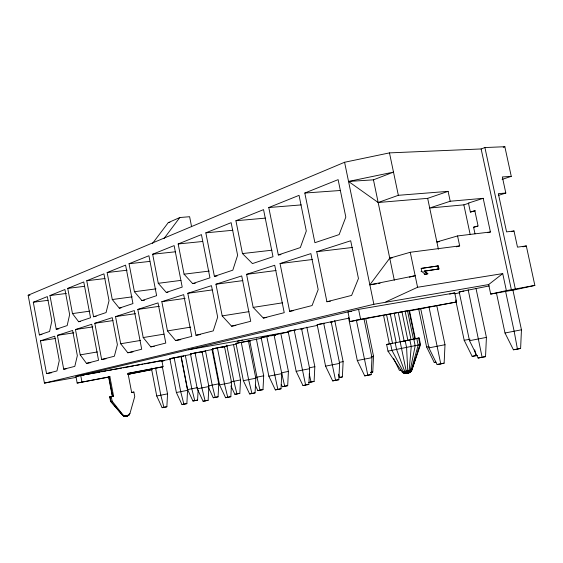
<?xml version="1.0" encoding="UTF-8"?>
<svg xmlns="http://www.w3.org/2000/svg" width="563" height="563" viewBox="0 0 563 563"><rect width="100%" height="100%" fill="white"/><g stroke="black" fill="none" stroke-linecap="round" stroke-linejoin="round"><path stroke-width="0.84" d="M489.233 285.934L459.176 291.901L469.5 340.692L478.128 358.061L485.538 356.632L486.418 337.392L476.016 288.488M496.376 292.676L505.004 333.007L513.414 349.792L517.439 349.151L520.62 348.406L521.451 329.791L512.766 289.382M348.483 317.441L357.301 360.531L364.725 375.873L371.158 374.627L371.974 357.66L363.972 318.714M370.447 372.586L372.762 372.066L373.522 356.196L365.774 318.517M420.73 308.784L428.9 347.871L437.085 364.507L440.766 363.93L444.137 363.149L444.995 344.725L436.768 305.561M317.511 325.379L288.143 331.361L296.166 371.334L302.957 385.571L308.862 384.43L309.643 368.702L301.564 328.651M310.804 382.031L308.545 382.53L314.098 381.454L314.83 366.675L306.842 327.103M348.933 318.165L317.173 324.661L325.576 366.14L332.67 380.905L338.827 379.715L339.623 363.388L331.164 321.839M338.581 374.198L339.327 377.611L342.381 376.928L343.127 361.622L334.753 320.481M236.066 344.092L212.497 348.814L219.563 384.881L225.58 397.724L230.837 396.704L231.562 382.523L224.461 346.4M230.936 385.958L234.855 394.304L239.831 393.34L240.521 379.934L233.554 344.64M261.725 338.194L235.996 343.388L243.357 380.672L249.613 393.945L255.074 392.89L255.813 378.23L248.41 340.889M255.25 385.155L257.84 390.631L262.991 389.631L263.695 375.803L256.355 338.87M288.157 332.121L261.155 337.589L268.832 376.168L275.342 389.906L281.014 388.808L281.774 373.635L274.054 334.985M281.261 384.43L282.352 386.718L287.693 385.683L288.411 371.39L280.846 333.606M151.391 368.188L156.725 395.986L162.13 407.689L166.873 406.767L167.549 393.861L162.348 366.865M191.406 354.352L169.836 358.652L176.381 392.51L181.976 404.572L186.874 403.622L187.563 390.321L180.99 356.407M181.089 355.915L187.613 389.568L192.94 401.004L197.592 400.096L198.12 390.004M213.447 349.285L190.484 353.888L197.282 388.815L203.081 401.257L208.155 400.272L208.866 386.549L202.033 351.565M208.493 387.548L213.264 397.76L218.078 396.824L218.747 383.825L212.026 349.539M111.608 396.486L109.701 396.894L110.552 401.412L122.53 415.177C124.529 417.141 128.983 416.416 129.905 413.636L134.747 396.528L133.888 392.052L131.869 392.439M415.367 358.455L411.757 369.828C410.518 373.241 404.501 375.106 402.123 371.897L387.984 351.136L386.612 344.493L389.343 343.93L383.586 315.547M417.95 350.334L418.717 347.892M414.861 338.736L419.146 337.976L420.519 344.563L411.982 369.842L410.596 371.904L408.133 373.065M125.69 416.205L124.789 416.282L125.802 416.177C121.242 416.015 128.899 416.852 129.047 414.495L129.589 414.403M376.654 283.78L369.863 284.815L389.737 258.185L410.258 252.273L459.675 245.883L457.564 235.939L436.86 241.963L439.478 241.64M163.967 238.599L179.808 217.529L189.625 216.713L191.582 226.706M152.545 243.392L168.281 222.617L179.808 217.529M407.528 373.206L408.611 372.425L409.146 370.581L411.236 346.625L409.85 339.932L395.205 342.839L396.591 349.524L404.741 371.446L406.261 373.459M127.09 415.902L128.484 415.508M404.607 373.628L408.717 372.833L409.998 371.376L415.191 345.802L413.798 339.13L400.187 341.832M44.442 383.107L373.874 304.287L488.663 284.561L502.724 273.604L506.369 290.621L534.85 285.413L526.314 245.932L517.488 247.15L513.998 230.971L506.573 231.879L498.346 193.672L505.813 193.039L502.351 176.965L511.26 176.346L504.849 146.718L484.905 147.548L481.133 148.956L389.476 152.89L344.584 162.264L28.15 295.216L44.442 383.107L75.956 377.414M403.706 373.339L410.596 371.904L405.508 373.586M407.126 373.29L407.753 370.869L406.599 347.561L405.205 340.868M127.365 415.853L128.104 415.212L127.442 415.339M408.112 373.002L409.547 372.593L407.844 373.044M385.796 301.902L417.577 287.271L502.724 273.604M33.301 302.24L47.334 296.595L51.866 320.875L49.586 331.466L39.361 334.886L33.301 302.24L48.045 300.318M49.959 295.54L64.935 289.516L69.643 314.597L67.166 325.583L56.251 329.235L49.959 295.54L66.385 293.45M67.743 288.39L83.753 281.943L90.523 317.771L78.658 321.74L72.472 313.591L67.743 288.39L84.302 286.335M86.758 280.74L103.923 273.836L109.025 300.691L106.069 312.571L93.564 316.751L86.758 280.74L105.021 278.544M107.139 272.541L125.584 265.124L132.952 303.577L119.279 308.144L112.283 299.537L107.139 272.541L127.104 270.219M129.047 263.73L148.921 255.736L156.627 295.652L141.897 300.579L134.416 291.725L129.047 263.73L149.849 261.401M152.657 254.237L174.129 245.595L182.208 287.095L166.282 292.422L158.28 283.302L152.657 254.237L175.389 251.795M178.168 243.969L201.441 234.609L209.936 277.819L192.659 283.597L184.066 274.195L178.168 243.969L202.624 241.485M205.833 232.843L231.14 222.666L237.614 255.285L232.815 270.163L214.39 276.327L205.833 232.843L232.864 230.26M235.925 220.745L263.547 209.633L272.999 256.721L252.463 263.59L242.456 253.575L235.925 220.745L265.518 218.113M268.776 207.529L299.052 195.354L306.3 231.034L300.339 247.572L278.312 254.94L268.776 207.529L301.219 204.904M304.801 193.039L338.124 179.639L345.823 217.079L339.144 234.588L314.9 242.695L304.801 193.039L340.622 190.47M348.539 181.448L373.459 179.836L393.495 172.116L348.539 181.448L378.167 202.504L427.662 198.345L448.106 191.357L450.203 201.237L483.195 198.324L490.408 231.991L487.924 232.702M503.231 147.309L504.849 146.718M378.167 202.504L398.344 195.305L448.106 191.357M408.9 310.769L409.463 310.572L415.332 338.729L411.032 339.658L405.114 311.212L349.94 321.6L347.955 311.895L351.403 311.304M407.872 373.128L410.441 371.89L411.806 369.933L419.984 344.739L418.605 338.124L419.146 337.976M113.564 396.155L112.297 396.38L108.638 377.048L109.884 376.724L113.564 396.155L109.701 396.894M502.112 179.414L511.26 176.346M450.203 201.237L429.703 208.014L463.856 204.848L468.986 203.194M420.519 344.563L387.984 351.136M40.459 340.812L54.724 336.217L59.27 360.609L56.94 370.947L46.546 373.614L40.459 340.812L55.167 338.518M57.391 335.351L72.613 330.446L77.342 355.647L74.809 366.372L63.71 369.215L57.391 335.351L73.774 332.832M75.463 329.524L91.748 324.274L98.546 360.285L86.491 363.374L80.22 354.859L75.463 329.524L92.853 326.885M94.802 323.289L112.255 317.659L117.393 344.662L114.359 356.231L101.643 359.49L94.802 323.289L113.008 320.565M115.528 316.603L134.29 310.558L141.7 349.222L127.794 352.783L120.7 343.754L115.528 316.603L135.43 313.675M137.815 309.418L158.027 302.901L165.782 343.05L150.793 346.892L143.213 337.568L137.815 309.418L159.406 306.3M161.834 301.677L183.679 294.632L191.807 336.378L175.6 340.531L167.485 330.91L161.834 301.677L185.114 298.376M187.796 293.302L211.477 285.666L217.663 317.138L213.229 330.882L195.987 335.302L187.796 293.302L212.145 289.938M215.946 284.224L241.71 275.919L250.718 321.276L231.583 326.181L222.188 315.899L215.946 284.224L242.857 280.606M246.587 274.343L274.716 265.272L284.231 312.683L263.322 318.046L253.16 307.398L246.587 274.343L276.032 270.514M280.043 263.554L310.882 253.61L318.179 289.551L312.078 305.547L289.642 311.297L280.043 263.554L312.303 259.522M316.737 251.724L350.693 240.774L358.455 278.502L351.615 295.406L326.913 301.74L316.737 251.724L352.339 247.481M483.195 198.324L468.444 203.074L470.365 212.061L475.355 210.78M498.452 195.396L505.813 193.039M470.365 212.061L474.82 210.675L478.071 225.904L473.596 227.22L474.996 233.779M477.853 226.199L473.596 227.22M456.354 246.812L459.675 245.883M511.521 231.667L513.998 230.971M421.258 268.46L438.338 265.898L438.985 268.959L424.009 271.253L427.233 273.963L424.291 274.406L428 273.766L424.769 271.049L424.009 271.253M127.294 415.726L125.063 416.198L123.177 415.74L125.042 416.261M421.047 271.69L421.814 271.486L425.051 274.209M522.921 246.819L526.314 245.932M409.371 277.2L415.156 275.694L369.863 284.815M111.08 401.278L110.552 401.412L112.128 401.166L123.614 415.698M408.717 372.833L410.082 372.08L411.243 370.095L418.175 345.161L416.789 338.511L418.605 338.124M109.743 376.921L77.166 383.051L75.942 376.513L358.582 309.368L454.721 292.936L456.628 301.972L409.167 310.952M126.225 416.078L124.05 416.078L122.65 415.177L110.904 401.377L110.045 396.845M478.128 358.061L481.52 357.266M513.414 349.792L520.62 348.406M237.326 341.298L242.435 340.108M156.676 361.692L161.841 360.503L163.038 366.731L127.78 373.529M449.682 294.097L454.721 292.936M437.085 364.507L444.137 363.149M455.664 299.966L464.186 340.277L472.174 356.386L475.341 355.654M472.174 356.386L477.459 355.429M161.616 361.193L164.114 360.616L161.011 361.186M170.659 359.117L161.208 360.96M181.293 356.668L183.749 356.105L169.836 358.652M201.322 352.072L204.629 351.312L190.484 353.888M222.666 347.167L226.861 346.203L212.497 348.814M247.171 341.537L250.591 340.756L243.167 342.093M274.294 335.309L275.969 334.922L274.294 335.224M301.494 329.059L303.175 328.672L300.628 329.13M330.762 322.339L332.416 321.959L330.692 322.261M454.932 293.816L459.964 292.654M418.71 309.122L426.613 346.977L434.228 362.445L435.797 362.086M364.725 375.873L367.203 375.31M77.166 383.051L109.884 376.724M349.94 321.6L360.594 319.2L456.628 301.972M332.67 380.905L335.119 380.356M302.957 385.571L306.173 384.853M275.342 389.906L277.721 389.378M488.663 284.561L490.697 294.083L506.369 290.621M128.751 374.198L130.222 373.874M151.926 369.617L127.717 374.346L151.933 369.588M534.85 285.413L515.222 289.727L490.697 294.083M225.58 397.724L227.888 397.218M257.84 390.631L262.991 389.631M249.613 393.945L255.074 392.89M282.352 386.718L287.693 385.683M181.976 404.572L186.874 403.622M213.264 397.76L218.078 396.824M203.081 401.257L208.155 400.272M234.855 394.304L239.831 393.34M162.13 407.689L166.873 406.767M192.94 401.004L197.592 400.096M486.418 337.392L469.5 340.692M521.451 329.791L505.004 333.007M444.995 344.725L428.9 347.871M371.974 357.66L357.301 360.531M309.643 368.702L296.166 371.334M339.243 362.438L343.127 361.622M339.623 363.388L325.576 366.14M371.165 356.696L373.522 356.196M231.562 382.523L219.563 384.881M263.695 375.803L255.285 377.506M255.813 378.23L243.357 380.672M288.411 371.39L281.591 372.819L284.723 386.338M281.774 373.635L268.832 376.168M309.453 367.801L314.83 366.675M167.549 393.861L156.725 395.986M197.444 387.647L187.613 389.568M187.563 390.321L176.381 392.51M218.747 383.825L208.5 385.845M208.866 386.549L197.282 388.815M240.521 379.934L230.731 381.883M413.798 339.13L416.789 338.511M133.888 392.052L131.658 392.502L128.005 373.318L163.038 366.731M386.612 344.493L392.502 343.331L386.612 314.886M161.841 360.503L80.713 375.38L81.945 381.974M75.942 376.513L84.534 374.937M86.252 374.62L90.544 373.832M92.262 373.522L99.989 372.101M101.706 371.784L106.006 370.996M107.723 370.679L112.016 369.891M113.733 369.581L121.46 368.16M123.177 367.843L133.487 365.95M135.204 365.64L139.497 364.852M141.214 364.535L142.932 364.219M144.656 363.902L155.817 361.854M156.993 361.735L158.682 361.425M261.155 337.589L268.431 336.28M270.944 335.829L272.619 335.527M235.996 343.388L239.184 342.818M240.774 342.529L242.371 342.241M46.546 373.614L51.726 372.692M288.143 331.361L295.533 330.038M188.591 349.757L288.805 331.797M426.613 346.977L429.203 346.512M464.186 340.277L470.077 339.229M63.71 369.215L66.293 368.758M317.173 324.661L324.668 323.331M101.643 359.49L105.971 358.73M86.491 363.374L90.798 362.614M127.794 352.783L132.995 351.882M150.793 346.892L154.255 346.294M405.114 311.212L409.463 310.572M80.22 354.859L97.392 351.945M195.987 335.302L200.322 334.57M459.176 291.901L463.87 291.099M175.6 340.531L180.779 339.644M120.7 343.754L140.56 340.439M231.583 326.181L235.883 325.463M129.286 413.742L129.905 413.636M143.213 337.568L163.896 334.162M263.322 318.046L266.785 317.469M128.667 415.114L129.103 415.044M167.485 330.91L190.709 327.124M289.642 311.297L293.112 310.727M402.123 371.897L411.982 369.842L411.159 369.891M402.855 372.748L411.426 370.961L410.716 371.003M326.913 301.74L330.368 301.184M311.557 381.862L314.098 381.454M339.658 377.365L342.381 376.928M370.56 372.417L372.762 372.066M434.228 362.445L435.938 362.178M222.188 315.899L249.015 311.642M253.16 307.398L282.513 302.824M228.655 397.049L230.837 396.704M278.516 389.202L281.014 388.808M306.849 384.747L308.862 384.43M335.935 380.173L338.827 379.715M368.033 375.12L371.158 374.627M483.131 357.012L485.538 356.632M401.109 370.158L399.42 370.419L393.488 358.258M39.361 334.886L41.958 334.492M378.357 283.527L380.053 283.266M56.251 329.235L58.841 328.848M78.658 321.74L80.389 321.48M424.769 271.049L438.985 268.959M438.338 265.898L421.159 268.382L421.814 271.486M93.564 316.751L96.167 316.371M72.472 313.591L89.876 311.135M119.279 308.144L121.024 307.898M409.371 372.023L410.026 371.932M141.897 300.579L144.501 300.22M112.283 299.537L132.206 296.842M166.282 292.422L168.013 292.19M123.03 415.128L122.53 415.177L123.656 415.6M134.416 291.725L156.035 288.868M389.737 258.185L392.327 257.84M124.296 416.085L122.685 415.114L118.265 409.843M192.659 283.597L195.255 283.252M158.28 283.302L180.962 280.388M214.39 276.327L217.001 275.99M184.066 274.195L209.323 271.056M457.564 235.939L490.408 231.991M278.312 254.94L280.93 254.631M242.456 253.575L271.957 250.211M108.638 377.048L109.067 376.999L109.539 379.518M168.281 222.617L169.899 222.476M405.853 373.529L404.551 373.206L403.333 371.7L391.947 350.404L390.567 343.733L396.204 342.614L390.3 314.112M125.992 416.134L124.775 415.895M28.15 295.216L29.881 295.293M126.499 416.022L126.021 415.628M114.951 405.888L116.055 407.211M163.932 407.401L160.821 395.261L155.606 368.132M183.89 404.269L180.73 391.742L174.136 357.66M194.784 400.708L191.814 388.822L185.304 355.288M205.122 400.933L201.913 387.998L195.065 352.832M215.221 397.443L212.209 385.183L205.488 350.777M227.755 397.379L224.503 384.001L217.374 347.688M236.939 393.973L233.891 381.32L226.762 345.112M251.942 393.579L248.642 379.736L241.217 342.184M260.057 390.279L256.967 377.21L249.655 340.319M277.841 389.512L266.749 336.294M309.221 373.888L311.086 382.122M305.639 385.148L294.153 329.974M335.562 380.447L323.655 323.169M484.905 147.548L515.3 288.868M481.133 148.956L511.373 289.734M505.56 291.212L514.174 331.368L517.439 349.151M367.85 375.38L356.358 320.08M463.856 204.848L470.154 234.391M468.184 289.818L482.146 357.428M427.662 198.345L438.401 249.254M437.571 266.102L438.218 269.156M428.999 306.955L440.766 363.93M389.476 152.89L398.344 195.305M410.258 252.273L417.577 287.271M408.998 310.579L414.889 338.849M407.513 310.797L413.425 339.165M401.954 311.796L407.872 340.298M373.459 179.836L394.318 280.219M398.252 312.507L404.171 341.037M394.269 313.295L406.69 373.375M344.584 162.264L373.874 304.287M358.582 309.368L360.594 319.2M474.736 349.834L475.876 355.795M112.079 392.932L112.396 394.607M108.912 376.95L112.579 396.338M111.27 396.619L112.128 401.166M110.228 396.774L110.658 399.026"/></g></svg>
